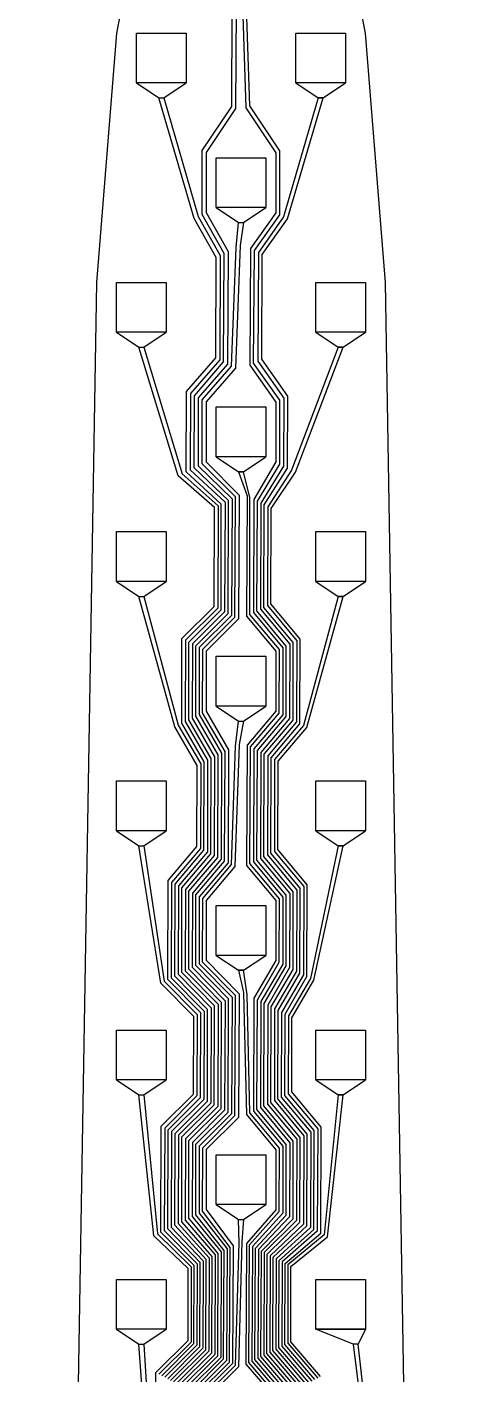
# Model space of a CAD drawing. Header units: inches. Extents: x 106592 to 209533, y 57057 to 74911.
# Drawn here: x 112558.5 to 112644.5, y 63809.1 to 64079.4 of the extents above; entities that cross this region are included whole.
import ezdxf

# ---------------------------------------------------------------- set-up
doc = ezdxf.new("R2010")
doc.units = ezdxf.units.IN
doc.header["$MEASUREMENT"] = 0
for name, color, linetype in [('metal', 221, 'Continuous'), ('nitride window', 40, 'Continuous'), ('profile', 140, 'Continuous')]:
    doc.layers.add(name, color=color, linetype=linetype)

msp = doc.modelspace()

# ---------------------------------------------------------------- linework, layer by layer
at = {"layer": 'metal'}
for points in [[(112590.36, 63806.32), (112596.83, 63812.77), (112596.91, 63833.32), (112591.01, 63840.37), (112591.05, 63855.96), (112597.53, 63862.4), (112597.61, 63883.67), (112591.01, 63890.37), (112591.05, 63905.96), (112596.83, 63912.77), (112596.91, 63933.32), (112592.41, 63941.07), (112592.44, 63955.23), (112598.91, 63961.68), (112599.01, 63984.37), (112592.11, 63990.92), (112592.14, 64005.39), (112598.02, 64012.15), (112598.11, 64033.92), (112593.71, 64041.72), (112593.73, 64054.56), (112599.64, 64063.38), (112599.71, 64082.72)], [(112600.51, 64083.12), (112600.43, 64062.97), (112594.53, 64054.15), (112594.51, 64042.12), (112598.91, 64034.32), (112598.82, 64011.74), (112592.94, 64004.98), (112592.91, 63991.32), (112599.71, 63984.72), (112599.61, 63961.32), (112593.14, 63954.87), (112593.11, 63941.42), (112597.61, 63933.67), (112597.53, 63912.4), (112591.75, 63905.6), (112591.71, 63890.72), (112598.31, 63884.02), (112598.22, 63862.04), (112591.75, 63855.6), (112591.71, 63840.72), (112597.51, 63833.62), (112597.43, 63812.46), (112590.95, 63806.01)], [(112601.79, 64083.69), (112602.51, 64063.12), (112608.51, 64054.12), (112608.5, 64042.09), (112603.41, 64034.92), (112603.31, 64011.52), (112608.51, 64004.12), (112608.5, 63992.09), (112604.11, 63984.56), (112604.01, 63961.87), (112609.91, 63954.82), (112609.88, 63941.37), (112604.11, 63934.56), (112604.01, 63911.87), (112609.91, 63904.82), (112609.88, 63891.37), (112605.5, 63883.84), (112605.41, 63862.57), (112611.31, 63855.52), (112611.27, 63840.65), (112605, 63834.1), (112604.91, 63812.32), (112610.91, 63805.32)], [(112611.51, 63805.62), (112605.51, 63812.62), (112605.6, 63833.79), (112611.97, 63840.29), (112612.01, 63855.87), (112606.11, 63862.92), (112606.19, 63883.48), (112610.58, 63891.01), (112610.61, 63905.17), (112604.71, 63912.22), (112604.8, 63934.2), (112610.58, 63941.01), (112610.61, 63955.17), (112604.71, 63962.22), (112604.8, 63984.2), (112609.29, 63991.68), (112609.31, 64004.52), (112604, 64011.92), (112604.21, 64034.51), (112609.29, 64041.68), (112609.31, 64054.52), (112603.31, 64063.52), (112602.59, 64083.27)], [(112589.17, 63806.93), (112595.64, 63813.38), (112595.71, 63832.72), (112589.61, 63839.67), (112589.66, 63856.68), (112596.14, 63863.13), (112596.21, 63882.97), (112589.61, 63889.67), (112589.66, 63906.68), (112595.44, 63913.49), (112595.51, 63932.62), (112591.01, 63940.37), (112591.05, 63955.96), (112597.53, 63962.4), (112597.53, 63983.63), (112590.51, 63990.12), (112590.56, 64006.21), (112596.43, 64012.97), (112596.51, 64033.12), (112592.11, 64040.92), (112585.01, 64065.12), (112585.01, 64065.12), (112586.01, 64065.12), (112592.91, 64041.32), (112597.31, 64033.52), (112597.23, 64012.56), (112591.35, 64005.8), (112591.31, 63990.52), (112598.31, 63984.02), (112598.22, 63962.04), (112591.75, 63955.6), (112591.71, 63940.72), (112596.21, 63932.97), (112596.14, 63913.13), (112590.36, 63906.32), (112590.31, 63890.02), (112596.91, 63883.32), (112596.83, 63862.77), (112590.36, 63856.32), (112590.31, 63840.02), (112596.31, 63833.02), (112596.24, 63813.07), (112589.76, 63806.63)], [(112612.71, 63806.22), (112606.71, 63813.22), (112606.79, 63833.17), (112613.36, 63839.57), (112613.41, 63856.57), (112607.51, 63863.62), (112607.58, 63882.76), (112611.97, 63890.29), (112612.01, 63905.87), (112606.11, 63912.92), (112606.19, 63933.48), (112611.97, 63940.29), (112612.01, 63955.87), (112606.11, 63962.92), (112606.19, 63983.48), (112610.88, 63990.86), (112610.91, 64005.32), (112605.71, 64012.72), (112605.79, 64033.69), (112610.88, 64040.86), (112618.01, 64065.12), (112618.01, 64065.12), (112617.01, 64065.12), (112610.08, 64041.27), (112605, 64034.1), (112604.91, 64012.32), (112610.11, 64004.92), (112610.08, 63991.27), (112605.5, 63983.84), (112605.41, 63962.57), (112611.31, 63955.52), (112611.27, 63940.65), (112605.5, 63933.84), (112605.41, 63912.57), (112611.31, 63905.52), (112611.27, 63890.65), (112606.89, 63883.12), (112606.81, 63863.27), (112612.71, 63856.22), (112612.66, 63839.93), (112606.19, 63833.48), (112606.11, 63812.92), (112612.11, 63805.92)], [(112591.55, 63805.7), (112598.02, 63812.15), (112598.11, 63833.92), (112592.41, 63841.07), (112592.44, 63855.23), (112598.91, 63861.68), (112599.01, 63884.37), (112592.41, 63891.07), (112592.44, 63905.23), (112598.22, 63912.04), (112598.31, 63934.02), (112593.81, 63941.77), (112593.83, 63954.51), (112600.3, 63960.96), (112600.41, 63985.07), (112593.71, 63991.72), (112593.73, 64004.56), (112599.61, 64011.32), (112600.51, 64035.12), (112601.01, 64040.12), (112601.01, 64040.12), (112602.01, 64040.12), (112601.31, 64035.52), (112600.4, 64010.91), (112594.53, 64004.15), (112594.53, 63992.13), (112601.11, 63985.42), (112601, 63960.6), (112594.53, 63954.15), (112594.51, 63942.12), (112599.01, 63934.37), (112598.91, 63911.68), (112593.14, 63904.87), (112593.11, 63891.42), (112599.71, 63884.72), (112599.61, 63861.32), (112593.14, 63854.87), (112593.11, 63841.42), (112598.71, 63834.22), (112598.62, 63811.84), (112592.14, 63805.39)], [(112587.98, 63807.55), (112594.45, 63814), (112594.51, 63832.12), (112588.21, 63838.97), (112588.27, 63857.4), (112594.75, 63863.85), (112594.81, 63882.27), (112588.21, 63888.97), (112588.27, 63907.4), (112594.05, 63914.21), (112594.11, 63931.92), (112589.61, 63939.67), (112589.66, 63956.68), (112596.14, 63963.13), (112596.21, 63982.97), (112588.91, 63989.32), (112581.01, 64015.12), (112581.01, 64015.12), (112582.01, 64015.12), (112589.71, 63989.72), (112596.91, 63983.32), (112596.83, 63962.77), (112590.36, 63956.32), (112590.31, 63940.02), (112594.81, 63932.27), (112594.75, 63913.85), (112588.97, 63907.04), (112588.91, 63889.32), (112595.51, 63882.62), (112595.44, 63863.49), (112588.97, 63857.04), (112588.91, 63839.32), (112595.11, 63832.42), (112595.04, 63813.69), (112588.57, 63807.24)], [(112613.91, 63806.82), (112607.91, 63813.82), (112607.98, 63832.55), (112614.75, 63838.85), (112614.81, 63857.27), (112608.91, 63864.32), (112608.97, 63882.04), (112613.36, 63889.57), (112613.41, 63906.57), (112607.51, 63913.62), (112607.58, 63932.76), (112613.36, 63939.57), (112613.41, 63956.57), (112607.51, 63963.62), (112607.58, 63982.76), (112612.46, 63990.03), (112622.01, 64015.12), (112622.01, 64015.12), (112621.01, 64015.12), (112611.67, 63990.44), (112606.89, 63983.12), (112606.81, 63963.27), (112612.71, 63956.22), (112612.66, 63939.93), (112606.89, 63933.12), (112606.81, 63913.27), (112612.71, 63906.22), (112612.66, 63889.93), (112608.27, 63882.4), (112608.21, 63863.97), (112614.11, 63856.92), (112614.05, 63839.21), (112607.38, 63832.86), (112607.31, 63813.52), (112613.31, 63806.52)], [(112610.31, 63805.02), (112604.31, 63812.02), (112604.4, 63834.41), (112610.58, 63841.01), (112610.61, 63855.17), (112604.71, 63862.22), (112604.8, 63884.2), (112609.19, 63891.73), (112609.21, 63904.47), (112603.31, 63911.52), (112603.41, 63934.92), (112609.19, 63941.73), (112609.21, 63954.47), (112603.31, 63961.52), (112603.31, 63984.98), (112602.01, 63990.12), (112602.01, 63990.12), (112601.01, 63990.12), (112602.72, 63985.28), (112602.61, 63961.17), (112608.51, 63954.12), (112608.5, 63942.09), (112602.72, 63935.28), (112602.61, 63911.17), (112608.51, 63904.12), (112608.5, 63892.09), (112604.11, 63884.56), (112604.01, 63861.87), (112609.91, 63854.82), (112609.88, 63841.37), (112603.81, 63834.72), (112603.71, 63811.72), (112609.71, 63804.72)], [(112586.79, 63808.17), (112593.26, 63814.62), (112593.31, 63831.52), (112586.81, 63838.27), (112586.89, 63858.12), (112593.36, 63864.57), (112593.41, 63881.57), (112586.81, 63888.27), (112586.89, 63908.12), (112592.66, 63914.93), (112592.71, 63931.22), (112588.21, 63938.97), (112581.01, 63965.12), (112581.01, 63965.12), (112582.01, 63965.12), (112588.91, 63939.32), (112593.41, 63931.57), (112593.36, 63914.57), (112587.58, 63907.76), (112587.51, 63888.62), (112594.11, 63881.92), (112594.05, 63864.21), (112587.58, 63857.76), (112587.51, 63838.62), (112593.91, 63831.82), (112593.85, 63814.31), (112587.38, 63807.86)], [(112615.11, 63807.42), (112609.11, 63814.42), (112609.17, 63831.93), (112616.14, 63838.13), (112616.21, 63857.97), (112610.31, 63865.02), (112610.36, 63881.32), (112614.75, 63888.85), (112614.81, 63907.27), (112608.91, 63914.32), (112608.97, 63932.04), (112614.75, 63938.85), (112622.01, 63965.12), (112622.01, 63965.12), (112621.01, 63965.12), (112614.05, 63939.21), (112608.27, 63932.4), (112608.21, 63913.97), (112614.11, 63906.92), (112614.05, 63889.21), (112609.66, 63881.68), (112609.61, 63864.67), (112615.51, 63857.62), (112615.44, 63838.49), (112608.57, 63832.24), (112608.51, 63814.12), (112614.51, 63807.12)], [(112592.74, 63805.08), (112599.21, 63811.53), (112599.31, 63834.52), (112593.81, 63841.77), (112593.83, 63854.51), (112600.3, 63860.96), (112600.41, 63885.07), (112593.81, 63891.77), (112593.83, 63904.51), (112599.61, 63911.32), (112600.41, 63935.07), (112601.01, 63940.12), (112601.01, 63940.12), (112602.01, 63940.12), (112601.11, 63935.42), (112600.3, 63910.96), (112594.53, 63904.15), (112594.51, 63892.12), (112601.11, 63885.42), (112601, 63860.6), (112594.53, 63854.15), (112594.51, 63842.12), (112599.91, 63834.82), (112599.81, 63811.22), (112593.34, 63804.77)], [(112585.6, 63808.79), (112592.07, 63815.24), (112592.11, 63830.92), (112585.41, 63837.57), (112585.5, 63858.84), (112591.97, 63865.29), (112592.01, 63880.87), (112585.41, 63887.57), (112581.01, 63915.12), (112581.01, 63915.12), (112582.01, 63915.12), (112586.11, 63887.92), (112592.71, 63881.22), (112592.66, 63864.93), (112586.19, 63858.48), (112586.11, 63837.92), (112592.71, 63831.22), (112592.66, 63814.93), (112586.19, 63808.48)], [(112616.31, 63808.02), (112610.31, 63815.02), (112610.36, 63831.32), (112617.53, 63837.4), (112617.61, 63858.67), (112611.71, 63865.72), (112611.75, 63880.6), (112616.14, 63888.13), (112622.01, 63915.12), (112622.01, 63915.12), (112621.01, 63915.12), (112615.44, 63888.49), (112611.05, 63880.96), (112611.01, 63865.37), (112616.91, 63858.32), (112616.83, 63837.77), (112609.76, 63831.63), (112609.71, 63814.72), (112615.71, 63807.72)], [(112609.11, 63804.42), (112603.11, 63811.42), (112603.21, 63835.03), (112609.19, 63841.73), (112609.21, 63854.47), (112603.31, 63861.52), (112602.72, 63885.28), (112602.01, 63890.12), (112602.01, 63890.12), (112601.01, 63890.12), (112602.02, 63885.64), (112602.61, 63861.17), (112608.51, 63854.12), (112608.5, 63842.09), (112602.62, 63835.33), (112602.51, 63811.12), (112608.51, 63804.12)], [(112584.31, 63787.02), (112584.4, 63809.41), (112590.88, 63815.86), (112590.91, 63830.32), (112584.01, 63836.87), (112581.01, 63865.12), (112581.01, 63865.12), (112582.01, 63865.12), (112584.71, 63837.22), (112591.51, 63830.62), (112591.47, 63815.55), (112585, 63809.1)], [(112617.51, 63808.62), (112611.51, 63815.62), (112611.55, 63830.7), (112618.91, 63836.68), (112622.01, 63865.12), (112622.01, 63865.12), (112621.01, 63865.12), (112618.22, 63837.04), (112610.95, 63831.01), (112610.91, 63815.32), (112616.91, 63808.32)], [(112593.93, 63804.46), (112600.4, 63810.91), (112601.11, 63835.42), (112601.01, 63840.12), (112601.01, 63840.12), (112602.01, 63840.12), (112601.71, 63835.72), (112601, 63810.6), (112594.53, 63804.15)], [(112583.11, 63786.42), (112581.01, 63815.12), (112581.01, 63815.12), (112582.01, 63815.12), (112583.71, 63786.72)], [(112629.09, 63779.46), (112625.01, 63815.12), (112625.01, 63815.12), (112624.01, 63815.12), (112628.5, 63779.15)]]:
    msp.add_lwpolyline(points, dxfattribs=at)
for points in [[(112580.51, 64078.12), (112590.51, 64078.12), (112590.51, 64068.12), (112580.51, 64068.12)], [(112612.51, 64078.12), (112622.51, 64078.12), (112622.51, 64068.12), (112612.51, 64068.12)], [(112590.51, 64068.12), (112580.51, 64068.12), (112585.01, 64065.12), (112586.01, 64065.12), (112590.51, 64068.12)], [(112622.51, 64068.12), (112612.51, 64068.12), (112617.01, 64065.12), (112618.01, 64065.12), (112622.51, 64068.12)], [(112596.51, 64053.12), (112606.51, 64053.12), (112606.51, 64043.12), (112596.51, 64043.12)], [(112606.51, 64043.12), (112596.51, 64043.12), (112601.01, 64040.12), (112602.01, 64040.12), (112606.51, 64043.12)], [(112576.51, 64028.12), (112586.51, 64028.12), (112586.51, 64018.12), (112576.51, 64018.12)], [(112616.51, 64028.12), (112626.51, 64028.12), (112626.51, 64018.12), (112616.51, 64018.12)], [(112586.51, 64018.12), (112576.51, 64018.12), (112581.01, 64015.12), (112582.01, 64015.12), (112586.51, 64018.12)], [(112626.51, 64018.12), (112616.51, 64018.12), (112621.01, 64015.12), (112622.01, 64015.12), (112626.51, 64018.12)], [(112596.51, 64003.12), (112606.51, 64003.12), (112606.51, 63993.12), (112596.51, 63993.12)], [(112606.51, 63993.12), (112596.51, 63993.12), (112601.01, 63990.12), (112602.01, 63990.12), (112606.51, 63993.12)], [(112576.51, 63978.12), (112586.51, 63978.12), (112586.51, 63968.12), (112576.51, 63968.12)], [(112616.51, 63978.12), (112626.51, 63978.12), (112626.51, 63968.12), (112616.51, 63968.12)], [(112586.51, 63968.12), (112576.51, 63968.12), (112581.01, 63965.12), (112582.01, 63965.12), (112586.51, 63968.12)], [(112626.51, 63968.12), (112616.51, 63968.12), (112621.01, 63965.12), (112622.01, 63965.12), (112626.51, 63968.12)], [(112596.51, 63953.12), (112606.51, 63953.12), (112606.51, 63943.12), (112596.51, 63943.12)], [(112606.51, 63943.12), (112596.51, 63943.12), (112601.01, 63940.12), (112602.01, 63940.12), (112606.51, 63943.12)], [(112576.51, 63928.12), (112586.51, 63928.12), (112586.51, 63918.12), (112576.51, 63918.12)], [(112616.51, 63928.12), (112626.51, 63928.12), (112626.51, 63918.12), (112616.51, 63918.12)], [(112586.51, 63918.12), (112576.51, 63918.12), (112581.01, 63915.12), (112582.01, 63915.12), (112586.51, 63918.12)], [(112626.51, 63918.12), (112616.51, 63918.12), (112621.01, 63915.12), (112622.01, 63915.12), (112626.51, 63918.12)], [(112596.51, 63903.12), (112606.51, 63903.12), (112606.51, 63893.12), (112596.51, 63893.12)], [(112606.51, 63893.12), (112596.51, 63893.12), (112601.01, 63890.12), (112602.01, 63890.12), (112606.51, 63893.12)], [(112576.51, 63878.12), (112586.51, 63878.12), (112586.51, 63868.12), (112576.51, 63868.12)], [(112616.51, 63878.12), (112626.51, 63878.12), (112626.51, 63868.12), (112616.51, 63868.12)], [(112586.51, 63868.12), (112576.51, 63868.12), (112581.01, 63865.12), (112582.01, 63865.12), (112586.51, 63868.12)], [(112626.51, 63868.12), (112616.51, 63868.12), (112621.01, 63865.12), (112622.01, 63865.12), (112626.51, 63868.12)], [(112596.51, 63853.12), (112606.51, 63853.12), (112606.51, 63843.12), (112596.51, 63843.12)], [(112606.51, 63843.12), (112596.51, 63843.12), (112601.01, 63840.12), (112602.01, 63840.12), (112606.51, 63843.12)], [(112576.51, 63828.12), (112586.51, 63828.12), (112586.51, 63818.12), (112576.51, 63818.12)], [(112616.51, 63828.12), (112626.51, 63828.12), (112626.51, 63818.12), (112616.51, 63818.12)], [(112586.51, 63818.12), (112576.51, 63818.12), (112581.01, 63815.12), (112582.01, 63815.12), (112586.51, 63818.12)], [(112616.51, 63818.12), (112626.51, 63818.12), (112625.01, 63815.12), (112624.01, 63815.12), (112616.51, 63818.12)]]:
    msp.add_lwpolyline(points, close=True, dxfattribs=at)
at = {"layer": 'nitride window'}
for points in [[(112580.51, 64078.12), (112590.51, 64078.12), (112590.51, 64068.12), (112580.51, 64068.12)], [(112612.51, 64078.12), (112622.51, 64078.12), (112622.51, 64068.12), (112612.51, 64068.12)], [(112596.51, 64053.12), (112606.51, 64053.12), (112606.51, 64043.12), (112596.51, 64043.12)], [(112576.51, 64028.12), (112586.51, 64028.12), (112586.51, 64018.12), (112576.51, 64018.12)], [(112616.51, 64028.12), (112626.51, 64028.12), (112626.51, 64018.12), (112616.51, 64018.12)], [(112596.51, 64003.12), (112606.51, 64003.12), (112606.51, 63993.12), (112596.51, 63993.12)], [(112576.51, 63978.12), (112586.51, 63978.12), (112586.51, 63968.12), (112576.51, 63968.12)], [(112616.51, 63978.12), (112626.51, 63978.12), (112626.51, 63968.12), (112616.51, 63968.12)], [(112596.51, 63953.12), (112606.51, 63953.12), (112606.51, 63943.12), (112596.51, 63943.12)], [(112576.51, 63928.12), (112586.51, 63928.12), (112586.51, 63918.12), (112576.51, 63918.12)], [(112616.51, 63928.12), (112626.51, 63928.12), (112626.51, 63918.12), (112616.51, 63918.12)], [(112596.51, 63903.12), (112606.51, 63903.12), (112606.51, 63893.12), (112596.51, 63893.12)], [(112576.51, 63878.12), (112586.51, 63878.12), (112586.51, 63868.12), (112576.51, 63868.12)], [(112616.51, 63878.12), (112626.51, 63878.12), (112626.51, 63868.12), (112616.51, 63868.12)], [(112596.51, 63853.12), (112606.51, 63853.12), (112606.51, 63843.12), (112596.51, 63843.12)], [(112576.51, 63828.12), (112586.51, 63828.12), (112586.51, 63818.12), (112576.51, 63818.12)], [(112616.51, 63828.12), (112626.51, 63828.12), (112626.51, 63818.12), (112616.51, 63818.12)]]:
    msp.add_lwpolyline(points, close=True, dxfattribs=at)
at = {"layer": 'profile'}
msp.add_lwpolyline([(112601.51, 64206.72), (112576.51, 64078.12), (112572.51, 64028.12), (112558.51, 63188.12), (112559.01, 62498.05), (112644, 62498.05), (112644.51, 63188.12), (112630.51, 64028.12), (112626.51, 64078.12)], close=True, dxfattribs=at)

doc.saveas('drawing.dxf')
